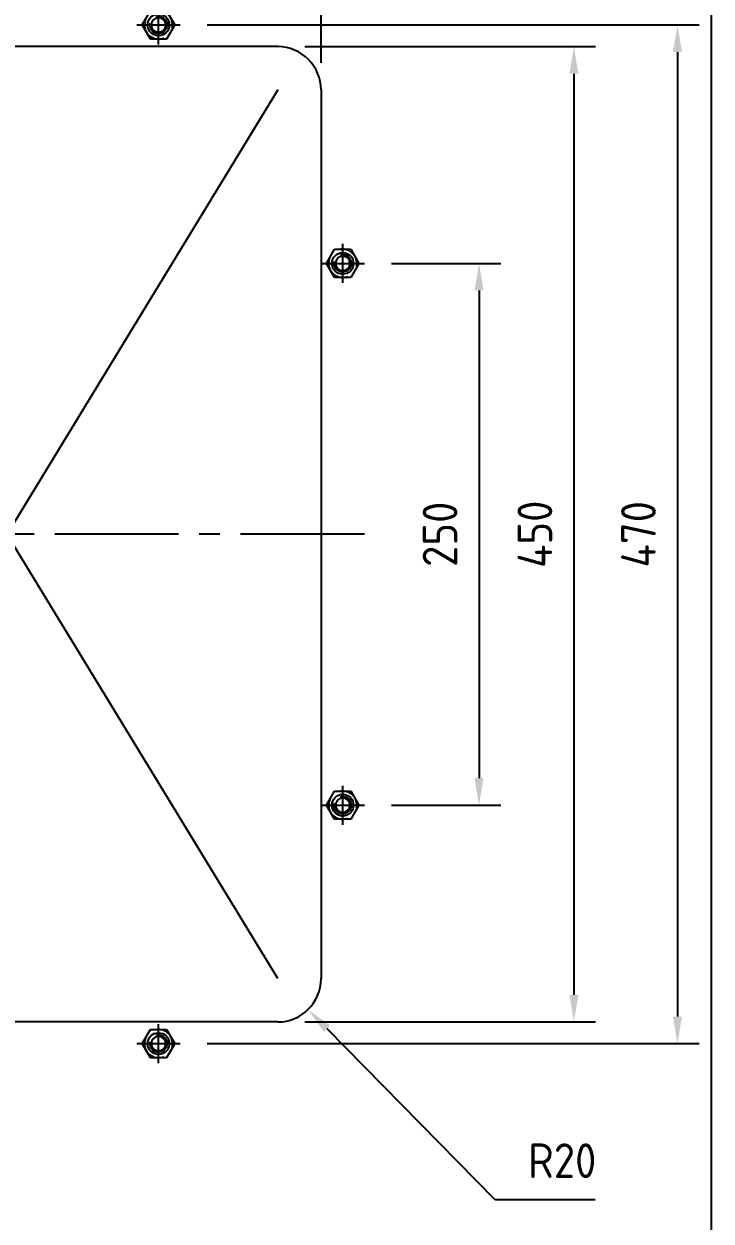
# Model space of a CAD drawing. Header units: millimetres. Extents: x 24815 to 36799, y -9299 to 5469.
# Drawn here: x 28925 to 29242, y 2406 to 2959 of the extents above; entities that cross this region are included whole.
import ezdxf

# ---------------------------------------------------------------- set-up
doc = ezdxf.new("R2010")
doc.units = ezdxf.units.MM
for name, pattern in [('CENTER', [50.8, 31.75, -6.35, 6.35, -6.35]), ('CENTER2', [28.575, 19.05, -3.175, 3.175, -3.175]), ('HIDDENX2', [19.05, 12.7, -6.35])]:
    doc.linetypes.add(name, pattern=pattern)
doc.layers.add('CENTER', color=1, linetype='CENTER')
doc.layers.add('THIN', color=3, linetype='Continuous')
doc.styles.get("Standard").update_dxf_attribs({"font": 'ISOCP.SHX', "bigfont": 'WHGTXT.SHX'})
doc.dimstyles.new('PS-5', dxfattribs={"dimscale": 5, "dimtxt": 3.2, "dimasz": 2.5, "dimexe": 2, "dimexo": 2.5, "dimgap": 2, "dimtad": 1, "dimtoh": 1, "dimrnd": 0.05, "dimzin": 12, "dimdsep": 46, "dimtxsty": 'Standard', "dimcen": 0, "dimclrt": 2, "dimazin": 3, "dimtfac": 1, "dimtofl": 0, "dimtmove": 0, "dimatfit": 3, "dimfxl": 0, "dimtolj": 1, "dimtzin": 0, "dimarcsym": 0})

# ---------------------------------------------------------------- blocks, each defined once
blk = doc.blocks.new('TTYU')
at = {"color": 2, "linetype": 'HIDDENX2'}
blk.add_lwpolyline([(-49709.55, 19626.02), (-49702.04, 19626.02), (-49698.29, 19632.52), (-49702.04, 19639.02), (-49709.55, 19639.02), (-49713.3, 19632.52), (-49709.55, 19626.02)], dxfattribs=at)
blk.add_circle((-49705.79, 19632.52), 6.5, dxfattribs=at)
blk.add_circle((-49705.79, 19632.52), 3.32)
at = {"layer": 'CENTER'}
for p, q in [((-49705.79, 19641.52), (-49705.79, 19623.52)), ((-49715.8, 19632.52), (-49695.79, 19632.52))]:
    blk.add_line(p, q, dxfattribs=at)
at = {"layer": 'THIN'}
blk.add_arc((-49705.79, 19632.52), 4, 255, 195, dxfattribs=at)
blk = doc.blocks.new('ASERFAWEW')
at = {"color": 1, "linetype": 'CENTER2', "ltscale": 3}
for p, q in [((-1459.43, -8335.67), (-1459.43, -8825.67)), ((-1294.43, -8580.67), (-1624.43, -8580.67))]:
    blk.add_line(p, q, dxfattribs=at)
at = {"color": 3}
for p, q in [((-1334.43, -8355.67), (-1584.43, -8355.67)), ((-1604.43, -8375.67), (-1604.43, -8785.67)), ((-1314.43, -8375.67), (-1314.43, -8785.67)), ((-1334.43, -8805.67), (-1584.43, -8805.67))]:
    blk.add_line(p, q, dxfattribs=at)
for p, q in [((-1334.43, -8785.67), (-1584.43, -8375.67)), ((-1334.43, -8375.67), (-1584.43, -8785.67))]:
    blk.add_line(p, q)
for centre in [(-1529.43, -8345.67), (-1389.43, -8345.67), (-1614.43, -8455.67), (-1304.43, -8455.67), (-1614.43, -8705.67), (-1304.43, -8705.67), (-1529.43, -8815.67), (-1389.43, -8815.67)]:
    blk.add_circle(centre, 5, dxfattribs=at)
for centre, start, end in [((-1584.43, -8375.67), 90, 180), ((-1334.43, -8375.67), 0, 90), ((-1584.43, -8785.67), 180, 270), ((-1334.43, -8785.67), 270, 0)]:
    blk.add_arc(centre, 20, start, end, dxfattribs=at)
at = {"xscale": -1, "rotation": 180}
for p in [(48176.37, 11286.86), (48316.37, 11286.86), (48091.37, 11176.86), (48401.37, 11176.86), (48091.37, 10926.86), (48401.37, 10926.86), (48176.37, 10816.86), (48316.37, 10816.86)]:
    blk.add_blockref('TTYU', p, dxfattribs=at)
blk = doc.blocks.new('*D303')
at = {"color": 0, "lineweight": -2}
for p, q in [((28771.95, 2940.81), (28771.95, 3037.92)), ((29061.95, 2940.81), (29061.95, 3037.92)), ((28784.45, 3027.92), (29049.45, 3027.92))]:
    blk.add_line(p, q, dxfattribs=at)
at = {"color": 0}
for points in [[(28784.45, 3030.01), (28784.45, 3025.84), (28771.95, 3027.92)], [(29049.45, 3030.01), (29049.45, 3025.84), (29061.95, 3027.92)]]:
    blk.add_solid(points, dxfattribs=at)
at = {"layer": 'Defpoints', "color": 0}
for p in [(29061.95, 3027.92), (28771.95, 2928.31), (29061.95, 2928.31)]:
    blk.add_point(p, dxfattribs=at)
at = {"color": 2, "insert": (28916.95, 3045.93), "char_height": 16, "attachment_point": 5}
blk.add_mtext('\\A1;290', dxfattribs=at)
blk = doc.blocks.new('*D304')
at = {"color": 0, "lineweight": -2}
for p, q in [((29094.45, 2848.31), (29144.87, 2848.31)), ((29134.87, 2835.81), (29134.87, 2610.81)), ((29094.45, 2598.31), (29144.87, 2598.31))]:
    blk.add_line(p, q, dxfattribs=at)
at = {"color": 0}
for points in [[(29132.79, 2835.81), (29136.96, 2835.81), (29134.87, 2848.31)], [(29132.79, 2610.81), (29136.96, 2610.81), (29134.87, 2598.31)]]:
    blk.add_solid(points, dxfattribs=at)
at = {"layer": 'Defpoints', "color": 0}
for p in [(29081.95, 2848.31), (29081.95, 2598.31), (29134.87, 2598.31)]:
    blk.add_point(p, dxfattribs=at)
at = {"color": 2, "insert": (29116.87, 2723.31), "char_height": 16, "attachment_point": 5, "rotation": 90}
blk.add_mtext('\\A1;250', dxfattribs=at)
blk = doc.blocks.new('*D305')
at = {"color": 0, "lineweight": -2}
for p, q in [((29054.45, 2948.31), (29188.66, 2948.31)), ((29178.66, 2935.81), (29178.66, 2510.81)), ((29054.45, 2498.31), (29188.66, 2498.31))]:
    blk.add_line(p, q, dxfattribs=at)
at = {"color": 0}
for points in [[(29176.58, 2935.81), (29180.74, 2935.81), (29178.66, 2948.31)], [(29176.58, 2510.81), (29180.74, 2510.81), (29178.66, 2498.31)]]:
    blk.add_solid(points, dxfattribs=at)
at = {"layer": 'Defpoints', "color": 0}
for p in [(29041.95, 2948.31), (29041.95, 2498.31), (29178.66, 2498.31)]:
    blk.add_point(p, dxfattribs=at)
at = {"color": 2, "insert": (29160.66, 2723.31), "char_height": 16, "attachment_point": 5, "rotation": 90}
blk.add_mtext('\\A1;450', dxfattribs=at)
blk = doc.blocks.new('*D306')
at = {"color": 0, "lineweight": -2}
for p, q in [((29009.45, 2958.31), (29236.43, 2958.31)), ((29226.43, 2945.81), (29226.43, 2500.81)), ((29009.45, 2488.31), (29236.43, 2488.31))]:
    blk.add_line(p, q, dxfattribs=at)
at = {"color": 0}
for points in [[(29224.34, 2945.81), (29228.51, 2945.81), (29226.43, 2958.31)], [(29224.34, 2500.81), (29228.51, 2500.81), (29226.43, 2488.31)]]:
    blk.add_solid(points, dxfattribs=at)
at = {"layer": 'Defpoints', "color": 0}
for p in [(28996.95, 2958.31), (28996.95, 2488.31), (29226.43, 2488.31)]:
    blk.add_point(p, dxfattribs=at)
at = {"color": 2, "insert": (29208.43, 2723.31), "char_height": 16, "attachment_point": 5, "rotation": 90}
blk.add_mtext('\\A1;470', dxfattribs=at)
blk = doc.blocks.new('*D307')
at = {"color": 0, "lineweight": -2}
for p, q in [((29142.3, 2416.29), (29064.74, 2495.14)), ((29188.46, 2416.29), (29142.3, 2416.29))]:
    blk.add_line(p, q, dxfattribs=at)
at = {"color": 0}
blk.add_solid([(29066.23, 2496.6), (29063.26, 2493.68), (29055.97, 2504.05)], dxfattribs=at)
at = {"layer": 'Defpoints', "color": 0}
for p in [(29041.95, 2518.31), (29055.97, 2504.05)]:
    blk.add_point(p, dxfattribs=at)
at = {"color": 2, "insert": (29173.26, 2434.29), "char_height": 16, "attachment_point": 5}
blk.add_mtext('\\A1;R20', dxfattribs=at)

msp = doc.modelspace()

# ---------------------------------------------------------------- linework, layer by layer
at = {"color": 3}
msp.add_lwpolyline([(28591.949, 3066.308), (29241.949, 3066.308), (29241.949, 2166.308), (28591.949, 2166.308)], close=True, dxfattribs=at)

# ---------------------------------------------------------------- block references
msp.add_blockref('ASERFAWEW', (30376.378, 11303.975))

# ---------------------------------------------------------------- dimensions: what is measured, and where the dimension line sits
dim = msp.add_linear_dim(base=(29061.949, 3027.924), p1=(28771.949, 2928.308), p2=(29061.949, 2928.308), dimstyle='PS-5')
dim.commit()
dim.dimension.update_dxf_attribs({"geometry": '*D303', "text_midpoint": (28916.949, 3045.925)})
for base, p1, p2, picture, middle in [((29226.427, 2488.308), (28996.954, 2958.308), (28996.954, 2488.308), '*D306', (29208.427, 2723.308)), ((29178.66, 2498.308), (29041.949, 2948.308), (29041.949, 2498.308), '*D305', (29160.66, 2723.308)), ((29134.875, 2598.308), (29081.954, 2848.308), (29081.954, 2598.308), '*D304', (29116.873, 2723.308))]:
    dim = msp.add_linear_dim(base=base, p1=p1, p2=p2, angle=90, dimstyle='PS-5')
    dim.commit()
    dim.dimension.update_dxf_attribs({"geometry": picture, "text_midpoint": middle})
dim = msp.add_radius_dim(center=(29041.949, 2518.308), mpoint=(29055.974, 2504.05), dimstyle='PS-5')
dim.commit()
dim.dimension.update_dxf_attribs({"geometry": '*D307', "text_midpoint": (29173.257, 2416.291), "dimtype": 164})

doc.saveas('drawing.dxf')
